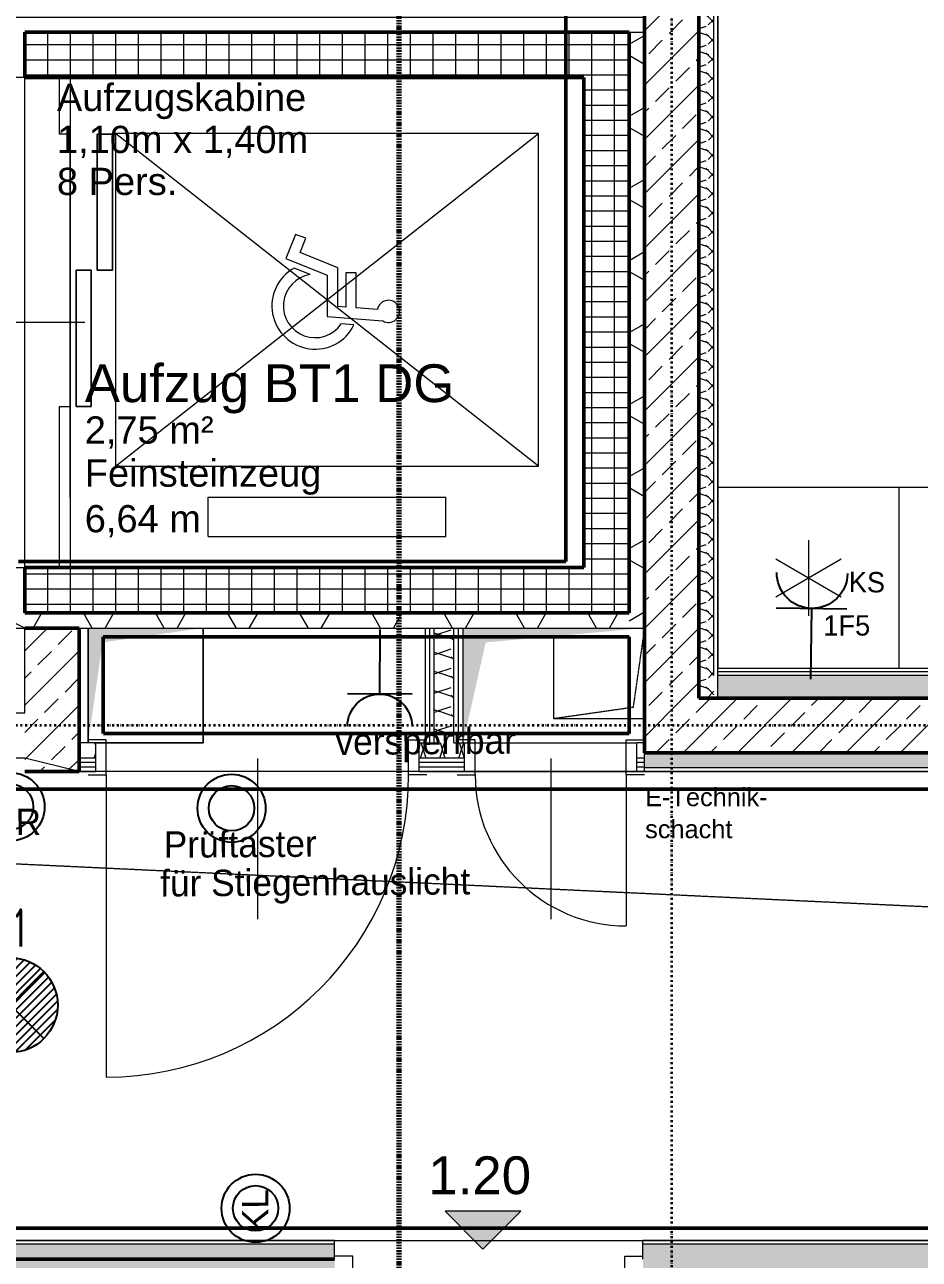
# Model space of a CAD drawing. Header units: metres. Extents: x -15638 to 29611, y -11908 to 29644.
# Drawn here: x 1124 to 4083, y 7733 to 11816 of the extents above; entities that cross this region are included whole.
import ezdxf
from ezdxf.enums import TextEntityAlignment as Align

# ---------------------------------------------------------------- set-up
doc = ezdxf.new("R2010")
doc.units = ezdxf.units.M
for name, pattern in [('Achse', [0.009, 0.005, -0.002, 0, -0.002]), ('Strich Punkt Mittel', [0.015875, 0.00635, -0.004763, 0, -0.004763]), ('Verdeckt', [0.003, 0.002, -0.001])]:
    doc.linetypes.add(name, pattern=pattern)
for name, color, linetype, lineweight in [('A-DETL-GENF_', 92, 'Continuous', 13), ('A_2D', 7, 'Continuous', 13), ('A_Beschriftung_', 7, 'Continuous', 9), ('A_Brandabschnitte', 30, 'Verdeckt', 50), ('A_Decken', 8, 'Continuous', 13), ('A_Durchbruch_', 7, 'Continuous', 5), ('A_Durchbruch_Projektion', 8, 'Verdeckt', 5), ('A_Fluchtweg', 240, 'Verdeckt', 18), ('A_Moebel', 6, 'Continuous', 13), ('A_Raeume_', 7, 'Continuous', 5), ('A_Raeume_Beschriftung_', 7, 'Continuous', 9), ('A_Raster_', 1, 'Continuous', 9), ('A_Sanitaer', 3, 'Continuous', 13), ('A_Tueren', 31, 'Continuous', 13), ('A_Waende', 7, 'Continuous', 13), ('G-ANNO-SYMB_', 111, 'Continuous', 9), ('Q-SPCQ', 91, 'Continuous', 13), ('Text', 130, 'Continuous', 9)]:
    doc.layers.add(name, color=color, linetype=linetype, lineweight=lineweight)
for name, color, linetype, true_color in [('E_Beleuchtungstyp', 30, 'Continuous', 0xf1780e), ('E_Steckdose+Schalter', 150, 'Continuous', 0x0b6cf4), ('ET_LEGENDE - Wohnung$0$810_AV_LE____T', 30, 'Continuous', 0xff870f)]:
    doc.layers.add(name, color=color, linetype=linetype, true_color=true_color)
doc.styles.add('Arial_2', font='arial.ttf', dxfattribs={"height": 0.09})
doc.styles.add('Arial_3', font='arial.ttf', dxfattribs={"height": 0.125})
doc.styles.add('Arial_7', font='arial.ttf', dxfattribs={"height": 0.06})
doc.styles.add('ET_LEGENDE - Wohnung$0$ROMANS', font='romans.shx', dxfattribs={"width": 0.6})
pattern_1 = [(45, (0, 0), (-0.08980256, 0.08980256), []), (45, (0.0898, 0), (-0.08980256, 0.08980256), [0.0635, -0.03175])]
pattern_2 = [(0, (0, 0), (0, 0.05), []), (90, (0, 0), (-0.075, 0), [])]

# ---------------------------------------------------------------- blocks, each defined once
blk = doc.blocks.new('*U563')
for radius in [75, 50]:
    blk.add_circle((0, 0), radius)
at = {"style": 'ET_LEGENDE - Wohnung$0$ROMANS', "width": 0.6, "flags": 1}
for tag, p in [('RAUMBUCHNUMMER', (-0.2, -465.7)), ('ANLAGE', (-0.2, -615.7))]:
    blk.add_attdef(tag, text='', height=100, dxfattribs=at).set_placement(p, align=Align.MIDDLE)
for tag, p in [('TEILANLAGE_NR', (-0.2, -765.7)), ('KOMPONENTE', (-0.2, -915.7)), ('KOMPONENTE_NR', (-0.2, -1065.7)), ('BEZEICHNUNG', (-0.2, -1215.7)), ('TYP', (-0.2, -1365.7)), ('HERSTELLER', (-0.2, -1515.7)), ('MODEL', (-0.2, -1665.7)), ('LEISTUNG_MAX', (-0.2, -1815.7)), ('SPEZIFISCH_1', (-0.2, -1965.7)), ('SPEZIFISCH_2', (-0.2, -2115.7)), ('SPEZIFISCH_3', (-0.2, -2265.7)), ('SPEZIFISCH_4', (-0.2, -2415.7)), ('SPEZIFISCH_5', (-0.2, -2565.7)), ('GEWERKE_CODE', (-0.2, -2715.7)), ('LV_POS', (-0.2, -2865.7)), ('ZAEHLER', (-0.2, -3015.7)), ('PLATZHALTER_1', (-0.2, -3165.7)), ('PLATZHALTER_2', (-0.2, -3315.7)), ('PLATZHALTER_3', (-0.2, -3465.7)), ('JOBLISTE_VDMA', (-0.2, -3615.7)), ('ET_SPEZIFISCH_1', (-0.2, -3765.7)), ('ET_SPEZIFISCH_2', (-0.2, -3915.7)), ('ET_SPEZIFISCH_3', (-0.2, -4065.7)), ('ET_SPEZIFISCH_4', (-0.2, -4215.7)), ('ET_SPEZIFISCH_5', (-0.2, -4365.7)), ('ET_SPEZIFISCH_6', (-0.2, -4515.7)), ('ET_SPEZIFISCH_7', (-0.2, -4665.7))]:
    blk.add_attdef(tag, text='', height=100, dxfattribs=at).set_placement(p, align=Align.MIDDLE_CENTER)
blk = doc.blocks.new('*U567')
for p, q in [((62.5, 0), (-62.5, 0)), ((0, 0), (0, -125))]:
    blk.add_line(p, q)
blk.add_arc((0, 62.5), 62.5, 180, 0)
at = {"style": 'ET_LEGENDE - Wohnung$0$ROMANS', "width": 0.8, "flags": 1}
for tag, p in [('RAUMBUCHNUMMER', (0, -425)), ('ANLAGE', (0, -595.4)), ('TEILANLAGE_NR', (0, -755.5)), ('KOMPONENTE', (0, -901.3)), ('KOMPONENTE_NR', (0, -1063.3)), ('BEZEICHNUNG', (0, -1205.6)), ('TYP', (0, -1346.7)), ('HERSTELLER', (0, -1514.1)), ('MODEL', (0, -1677.3)), ('LEISTUNG_MAX', (0, -1851.5)), ('SPEZIFISCH_1', (0, -2012.8)), ('SPEZIFISCH_2', (0, -2200)), ('SPEZIFISCH_3', (0, -2374.2)), ('SPEZIFISCH_4', (0, -2548.5)), ('SPEZIFISCH_5', (0, -2722.7)), ('GEWERKE_CODE', (0, -2897)), ('LV_POS', (0, -3071.2)), ('ZAEHLER', (0, -3245.5)), ('PLATZHALTER_1', (0, -3419.7)), ('PLATZHALTER_2', (0, -3594)), ('PLATZHALTER_3', (0, -3768.2)), ('JOBLISTE_VDMA', (0, -3942.5)), ('ET_SPEZIFISCH_1', (0, -4116.7)), ('ET_SPEZIFISCH_2', (0, -4291)), ('ET_SPEZIFISCH_3', (0, -4465.2)), ('ET_SPEZIFISCH_4', (0, -4639.5)), ('ET_SPEZIFISCH_5', (0, -4813.7)), ('ET_SPEZIFISCH_6', (0, -4988)), ('ET_SPEZIFISCH_7', (0, -5162.2))]:
    blk.add_attdef(tag, text='', height=100, dxfattribs=at).set_placement(p, align=Align.MIDDLE)
blk = doc.blocks.new('*U574')
h = blk.add_hatch()
h.set_pattern_fill('ANSI31', color=256, scale=5, style=0)
edge = h.paths.add_edge_path()
edge.add_arc((0, 0), 128.2, 0, 360)
at = {"color": 7}
for p, q in [((-90.7, 90.7), (90.7, -90.7)), ((-90.7, -90.7), (90.7, 90.7))]:
    blk.add_line(p, q, dxfattribs=at)
blk.add_circle((0, 0), 128.2, dxfattribs=at)
at = {"style": 'ET_LEGENDE - Wohnung$0$ROMANS', "width": 0.6, "flags": 1}
for tag, p in [('RAUMBUCHNUMMER', (1420.4, 2381.2)), ('ANLAGE', (1420.4, 2231.2))]:
    blk.add_attdef(tag, text='', height=100, dxfattribs=at).set_placement(p, align=Align.MIDDLE)
for tag, p in [('TEILANLAGE_NR', (1420.4, 2081.2)), ('KOMPONENTE', (1420.4, 1931.2)), ('KOMPONENTE_NR', (1420.4, 1781.2)), ('BEZEICHNUNG', (1420.4, 1631.2)), ('TYP', (1420.4, 1481.2)), ('HERSTELLER', (1420.4, 1331.2)), ('MODEL', (1420.4, 1181.2)), ('LEISTUNG_MAX', (1420.4, 1031.2)), ('SPEZIFISCH_1', (1420.4, 881.2)), ('SPEZIFISCH_2', (1420.4, 731.2)), ('SPEZIFISCH_3', (1420.4, 581.2)), ('SPEZIFISCH_4', (1420.4, 431.2)), ('SPEZIFISCH_5', (1420.4, 281.2)), ('GEWERKE_CODE', (1420.4, 131.2)), ('LV_POS', (1420.4, -18.8)), ('ZAEHLER', (1420.4, -168.8)), ('PLATZHALTER_1', (1420.4, -318.8)), ('PLATZHALTER_2', (1420.4, -468.8)), ('PLATZHALTER_3', (1420.4, -618.8)), ('JOBLISTE_VDMA', (1420.4, -768.8)), ('ET_SPEZIFISCH_1', (1420.4, -918.8)), ('ET_SPEZIFISCH_2', (1420.4, -1068.8)), ('ET_SPEZIFISCH_3', (1420.4, -1218.8)), ('ET_SPEZIFISCH_4', (1420.4, -1368.8)), ('ET_SPEZIFISCH_5', (1420.4, -1518.8)), ('ET_SPEZIFISCH_6', (1420.4, -1668.8)), ('ET_SPEZIFISCH_7', (1420.4, -1818.8))]:
    blk.add_attdef(tag, text='', height=100, dxfattribs=at).set_placement(p, align=Align.MIDDLE_CENTER)
at = {"layer": 'ET_LEGENDE - Wohnung$0$810_AV_LE____T', "style": 'ET_LEGENDE - Wohnung$0$ROMANS', "width": 0.6}
blk.add_attdef('NAME', text='', height=100, dxfattribs=at).set_placement((0, 128.2), align=Align.BOTTOM_CENTER)
blk = doc.blocks.new('UZ_D1 - SL_0900x2000_Wohnungstür-5426848-263_PP_03DG_BT1')
at = {"layer": 'A_Tueren', "lineweight": 5}
for p, q in [((-0.45, 0.1), (-0.51, 0.1)), ((-0.45, -0.1), (-0.45, 0.1)), ((0.45, 0.1), (0.51, 0.1)), ((0.45, -0.1), (0.45, 0.1)), ((-0.51, -0.1), (-0.45, -0.1)), ((0.51, -0.1), (0.45, -0.1)), ((0.45, -0.1), (0.45, -1))]:
    blk.add_line(p, q, dxfattribs=at)
blk.add_arc((0.45, -0.1), 0.9, 180, 270, dxfattribs=at)
blk = doc.blocks.new('Tuer_S1_Aufzug_Teleskop1 - RB_1680x2220-12020973-263_PP_03DG_BT1')
at = {"layer": 'A_Tueren', "lineweight": 5}
for p, q in [((-0.81, -0.075), (-0.81, -0.04)), ((-0.81, -0.04), (-0.277, -0.04)), ((-0.277, -0.04), (-0.277, -0.075)), ((0.623, -0.075), (0.623, -0.04)), ((0.623, -0.04), (0.81, -0.04)), ((0.81, -0.04), (0.81, -0.075)), ((-0.277, -0.075), (-0.81, -0.075)), ((0.81, -0.075), (0.623, -0.075)), ((0.173, -0.095), (-0.277, -0.095)), ((-0.277, -0.095), (-0.277, -0.145)), ((-0.277, -0.145), (-0.277, -0.095)), ((-0.277, -0.095), (0.173, -0.095)), ((0.173, -0.145), (0.173, -0.095)), ((0.173, -0.095), (0.173, -0.145)), ((-0.277, -0.145), (0.173, -0.145)), ((0.173, -0.145), (-0.277, -0.145)), ((0.623, -0.165), (0.173, -0.165)), ((0.173, -0.165), (0.173, -0.215)), ((0.173, -0.215), (0.173, -0.165)), ((0.173, -0.165), (0.623, -0.165)), ((0.623, -0.215), (0.623, -0.165)), ((0.623, -0.165), (0.623, -0.215)), ((0.173, -0.215), (0.623, -0.215)), ((0.623, -0.215), (0.173, -0.215))]:
    blk.add_line(p, q, dxfattribs=at)
at = {"layer": 'A_Tueren'}
blk.add_line((-0.5783, -0.075), (0.5783, -0.075), dxfattribs=at)
blk = doc.blocks.new('Symbol_Schatten - Bodendurchbruch_Schatten-10822683-263_PP_03DG_BT1')
at = {"layer": 'A-DETL-GENF_'}
blk.add_hatch(color=256, dxfattribs=at).paths.add_polyline_path([(-0.3, -0.19), (-0.225, 0.1425), (0.3, 0.19), (-0.3, 0.19), (-0.3, 0.1425)])
blk = doc.blocks.new('Sonder_Aufzug - Schacht_1920x1920_Kabine_1620x1700-12061591-263_PP_03DG_BT1')
at = {"layer": 'Q-SPCQ'}
for p, q in [((1.09, 1.2), (-0.01, 1.2)), ((-0.01, 1.2), (-0.01, -0.2)), ((-0.01, -0.2), (1.09, 1.2)), ((-0.01, 1.2), (1.09, -0.2)), ((1.09, -0.2), (1.09, 1.2)), ((-0.2425, 0.893), (-0.1125, 0.893)), ((-0.2425, 0.893), (-0.2425, 0.107)), ((-0.1125, 0.893), (-0.1125, 0.107)), ((0.6772, 0.6363), (0.6218, 0.5)), ((0.7564, 0.6046), (0.6772, 0.6363)), ((0.6236, 0.5558), (0.645, 0.6086)), ((0.6462, 0.4638), (0.6972, 0.5893)), ((0.6972, 0.5893), (0.7446, 0.5703)), ((0.7446, 0.5703), (0.7564, 0.6046)), ((0.4846, 0.5), (0.4706, 0.3154)), ((0.6218, 0.5), (0.4846, 0.5)), ((0.4571, 0.4109), (0.4603, 0.4531)), ((0.5162, 0.4376), (0.5182, 0.4638)), ((0.5182, 0.4638), (0.6462, 0.4638)), ((0.6298, 0.4376), (0.5162, 0.4376)), ((0.6298, 0.4033), (0.6298, 0.4376)), ((0.5082, 0.3329), (0.5136, 0.4033)), ((0.5136, 0.4033), (0.6298, 0.4033)), ((-0.2425, 0.107), (-0.1125, 0.107)), ((-0.01, -0.2), (1.09, -0.2))]:
    blk.add_line(p, q, dxfattribs=at)
for centre, radius, start, end in [((0.52, 0.5393), 0.143, 28.9919, 243.906), ((0.52, 0.5393), 0.1049, 9.0206, 235.3158), ((0.5021, 0.2967), 0.0367, 149.3223, 80.4704)]:
    blk.add_arc(centre, radius, start, end, dxfattribs=at)
blk = doc.blocks.new('Sani_Kueche_Zeile - Tiefe_600-7586011-263_PP_03DG_BT1')
at = {"layer": 'A_Sanitaer'}
for p, q in [((-1.2005, 0.0229), (-1.2005, -0.5746)), ((2.347, -0.5746), (2.347, -0.4554)), ((-1.2005, -0.5746), (-0.4005, -0.5746)), ((-0.4005, -0.5746), (0.547, -0.5746)), ((0.547, -0.5746), (1.147, -0.5746)), ((1.147, -0.5746), (1.747, -0.5746)), ((1.747, -0.5746), (2.347, -0.5746))]:
    blk.add_line(p, q, dxfattribs=at)
blk = doc.blocks.new('MSys_Kueche_Kuehlschrank - 600-V41-263_PP_03DG_BT1')
at = {"layer": 'A_Moebel'}
for p, q in [((-0.603, 0.0254), (-1.2005, 0.0254)), ((-1.2005, 0.0254), (-1.2005, -0.5746)), ((-0.603, 0.0254), (-1.2005, 0.0254)), ((-1.2005, 0.0254), (-1.2005, -0.5746)), ((-0.838, -0.1663), (-0.963, -0.3829)), ((-0.963, -0.1663), (-0.838, -0.3829)), ((-1.0255, -0.2746), (-0.7755, -0.2746))]:
    blk.add_line(p, q, dxfattribs=at)
blk = doc.blocks.new('Symbol_Schatten_Verdeckt_unten - Bodendurchbruch_Schatten_Verdeckt_unten-10838639-263_PP_03DG_BT1')
at = {"layer": 'A_Durchbruch_Projektion'}
for p, q in [((-0.15, 0.15), (0.15, 0.15)), ((-0.1125, 0.1125), (0.15, 0.15)), ((0.15, 0.15), (0.15, -0.1229)), ((-0.15, -0.15), (-0.1125, 0.1125))]:
    blk.add_line(p, q, dxfattribs=at)
blk = doc.blocks.new('Symbol_Schatten - Bodendurchbruch_Schatten-8453752-263_PP_03DG_BT1')
at = {"layer": 'A-DETL-GENF_'}
blk.add_hatch(color=256, dxfattribs=at).paths.add_polyline_path([(-0.19, -0.19), (-0.1425, 0.1425), (0.19, 0.19), (-0.19, 0.19), (-0.19, 0.1425)])
at = {"layer": 'A_2D'}
for p, q in [((-0.19, -0.19), (-0.19, 0.19)), ((0.19, 0.19), (0.19, -0.19)), ((0.19, -0.19), (-0.165, -0.19))]:
    blk.add_line(p, q, dxfattribs=at)
at = {"layer": 'A_Durchbruch_'}
for p, q in [((-0.19, 0.19), (-0.19, -0.19)), ((0.19, -0.19), (0.19, 0.19)), ((-0.165, -0.19), (0.19, -0.19))]:
    blk.add_line(p, q, dxfattribs=at)
blk = doc.blocks.new('UZ_D1 - SL_1000x2000_Schachttür-8451892-263_PP_03DG_BT1')
at = {"layer": 'A_Tueren', "lineweight": 5}
for p, q in [((0.5, 0.0575), (0.5, 1.0575)), ((-0.56, 0.0575), (-0.5, 0.0575)), ((-0.5, 0.0575), (-0.5, -0.0575)), ((0.5, 0.0575), (0.5, -0.0575)), ((0.56, 0.0575), (0.5, 0.0575)), ((-0.5, -0.0575), (-0.56, -0.0575)), ((0.5, -0.0575), (0.56, -0.0575))]:
    blk.add_line(p, q, dxfattribs=at)
blk.add_arc((0.5, 0.0575), 1, 90, 180, dxfattribs=at)
blk = doc.blocks.new('UZ_D1 - SL_0500x1000_Schachttür-11169732-263_PP_03DG_BT1')
at = {"layer": 'A_Tueren', "lineweight": 5}
for p, q in [((-0.25, 0.0575), (-0.31, 0.0575)), ((-0.25, -0.0575), (-0.25, 0.0575)), ((0.25, 0.0575), (0.31, 0.0575)), ((0.25, -0.0575), (0.25, 0.0575)), ((-0.31, -0.0575), (-0.25, -0.0575)), ((0.31, -0.0575), (0.25, -0.0575)), ((0.25, -0.0575), (0.25, -0.5575))]:
    blk.add_line(p, q, dxfattribs=at)
blk.add_arc((0.25, -0.0575), 0.5, 180, 270, dxfattribs=at)
blk = doc.blocks.new('BS_Tuer_PP - links-10002443-263_PP_03DG_BT1')
at = {"layer": 'A_Beschriftung_'}
blk.add_line((0, 0.000124), (0, 0.010761), dxfattribs=at)
blk = doc.blocks.new('BS_Raum_Top_Pfeil - oben_links-2842557-263_PP_03DG_BT1')
at = {"layer": 'A_Raeume_Beschriftung_'}
blk.add_hatch(color=256, dxfattribs=at).paths.add_polyline_path([(-0.0025, 0.0075), (0.0025, 0.0075), (0, 0.005)])
for p, q in [((-0.0025, 0.0075), (0, 0.005)), ((0.0025, 0.0075), (-0.0025, 0.0075)), ((0, 0.005), (0.0025, 0.0075))]:
    blk.add_line(p, q, dxfattribs=at)
blk = doc.blocks.new('BS_Tuer_PP - unten-10002439-263_PP_03DG_BT1')
at = {"layer": 'A_Beschriftung_'}
blk.add_line((0, 0.000124), (0, -0.010513), dxfattribs=at)
blk = doc.blocks.new('354354')
at = {"layer": 'A_Waende', "lineweight": 5}
h = blk.add_hatch(dxfattribs=at)
h.set_pattern_fill('FP_4', color=250, style=0, pattern_type=2)
h.set_pattern_definition(pattern_1)
h.paths.add_polyline_path([(22.0777, 80.3355), (22.2577, 80.3355), (22.2577, 86.5927), (22.0777, 86.5927), (22.0777, 80.433)])
h = blk.add_hatch(dxfattribs=at)
h.set_pattern_fill('FP_89', color=250, angle=225, style=0, pattern_type=2)
h.set_pattern_definition([(135, (22.32053, 81.48557), (-0.254, 0.1270034), [0.02245, -0.15715]), (135, (22.20952, 81.53295), (-0.254, 0.1270034), [0.02245, -0.15715]), (135, (22.32053, 81.54921), (-0.254, 0.1270034), [0.02245, -0.15715]), (135, (22.20952, 81.59659), (-0.254, 0.1270034), [0.02245, -0.15715]), (161.565, (22.30427, 81.501835), (-0.5079977, 0.1270007), [0.0502, -0.35141]), (161.565, (22.256186, 81.51739), (-0.5079977, 0.1270007), [0.0502, -0.35141]), (161.565, (22.30427, 81.565474), (-0.5079977, 0.1270007), [0.0502, -0.35141]), (161.565, (22.256893, 81.580324), (-0.5079977, 0.1270007), [0.0502, -0.35141]), (225, (22.20881, 81.50113), (0.254, 0.1270034), [0.02245, -0.15715]), (225, (22.32053, 81.54921), (0.254, 0.1270034), [0.02245, -0.15715]), (225, (22.20881, 81.56477), (0.254, 0.1270034), [0.02245, -0.15715]), (225, (22.31983, 81.61214), (0.254, 0.1270034), [0.02245, -0.15715]), (198.435, (22.256186, 81.51739), (0.5079977, 0.1270007), [0.0502, -0.35141]), (198.435, (22.30427, 81.532947), (0.5079977, 0.1270007), [0.0502, -0.35141]), (198.435, (22.256893, 81.580324), (0.5079977, 0.1270007), [0.0502, -0.35141]), (198.435, (22.30427, 81.596587), (0.5079977, 0.1270007), [0.0502, -0.35141])])
h.paths.add_polyline_path([(22.2577, 80.3355), (22.3077, 80.3355), (22.3077, 82.6355), (22.2577, 82.6355), (22.2577, 80.3541)])
h = blk.add_hatch(dxfattribs=at)
h.set_pattern_fill('FP_5', color=250, style=0, pattern_type=2)
h.set_pattern_definition(pattern_2)
h.paths.add_polyline_path([(20.0277, 82.388), (20.1777, 82.388), (20.1777, 82.538), (20.0277, 82.538)])
h = blk.add_hatch(dxfattribs=at)
h.set_pattern_fill('FP_5', color=250, style=0, pattern_type=2)
h.set_pattern_definition(pattern_2)
h.paths.add_polyline_path([(20.1777, 82.388), (22.0277, 82.388), (22.0277, 82.538), (20.1777, 82.538)])
h = blk.add_hatch(dxfattribs=at)
h.set_pattern_fill('FP_96', color=250, angle=180, style=0, pattern_type=2)
h.set_pattern_definition([(90, (22.078, 81.553), (-0.20637, -4e-13), []), (150, (22.078, 81.553), (-0.103185, -0.17872), []), (210, (22.078, 81.553), (0.103185, -0.17872), [])])
h.paths.add_polyline_path([(22.0277, 80.568), (22.0777, 80.568), (22.0777, 82.538), (22.0277, 82.538), (22.0277, 80.618)])
h = blk.add_hatch(dxfattribs=at)
h.set_pattern_fill('FP_5', color=250, style=0, pattern_type=2)
h.set_pattern_definition(pattern_2)
h.paths.add_polyline_path([(22.0277, 80.618), (22.0277, 82.388), (21.8777, 82.388), (21.8777, 80.618)])
h = blk.add_hatch(dxfattribs=at)
h.set_pattern_fill('FP_5', color=250, style=0, pattern_type=2)
h.set_pattern_definition(pattern_2)
h.paths.add_polyline_path([(21.6481, 80.618), (21.8777, 80.618), (21.8777, 80.768), (20.0277, 80.768), (20.0277, 80.618), (21.5908, 80.618)])
h = blk.add_hatch(dxfattribs=at)
h.set_pattern_fill('FP_97', color=250, style=0, pattern_type=2)
h.set_pattern_definition([(1e-10, (21.028, 80.568), (-4e-13, 0.20637), []), (60, (21.028, 80.568), (-0.17872, 0.103185), []), (120, (21.028, 80.568), (-0.17872, -0.103185), [])])
h.paths.add_polyline_path([(20.2077, 80.568), (22.0277, 80.568), (22.0277, 80.618), (20.0277, 80.618), (20.0277, 80.568)])
h = blk.add_hatch(dxfattribs=at)
h.set_pattern_fill('FP_4', color=250, style=0, pattern_type=2)
h.set_pattern_definition(pattern_1)
h.paths.add_polyline_path([(20.2077, 80.093), (20.2077, 80.568), (20.0277, 80.568), (20.0277, 80.093), (20.0759, 80.093)])
h = blk.add_hatch(dxfattribs=at)
h.set_pattern_fill('FP_88', color=250, angle=225, style=0, pattern_type=2)
h.set_pattern_definition([(135, (21.47766, 80.37824), (-0.254, 0.127003), [0.02245, -0.15715]), (135, (21.36665, 80.42562), (-0.254, 0.127003), [0.02245, -0.15715]), (135, (21.47766, 80.44188), (-0.254, 0.127003), [0.02245, -0.15715]), (135, (21.36665, 80.48926), (-0.254, 0.127003), [0.02245, -0.15715]), (161.565, (21.462105, 80.3938), (-0.507998, 0.127001), [0.0502, -0.35141]), (161.565, (21.41402, 80.409355), (-0.507998, 0.127001), [0.0502, -0.35141]), (161.565, (21.462105, 80.457438), (-0.5079977, 0.1270007), [0.0502, -0.35141]), (161.565, (21.41402, 80.472994), (-0.5079977, 0.1270007), [0.0502, -0.35141]), (225, (21.36594, 80.3938), (0.254, 0.127003), [0.02245, -0.15715]), (225, (21.47766, 80.44188), (0.254, 0.127003), [0.02245, -0.15715]), (225, (21.36594, 80.45744), (0.254, 0.127003), [0.02245, -0.15715]), (225, (21.47766, 80.50552), (0.254, 0.127003), [0.02245, -0.15715]), (198.435, (21.41402, 80.409355), (0.507998, 0.127001), [0.0502, -0.35141]), (198.435, (21.461398, 80.42562), (0.5079977, 0.127001), [0.0502, -0.35141]), (198.435, (21.41402, 80.472994), (0.5079977, 0.1270007), [0.0502, -0.35141]), (198.435, (21.461398, 80.489258), (0.5079977, 0.1270007), [0.0502, -0.35141])])
h.paths.add_polyline_path([(21.4477, 80.188), (21.4477, 80.568), (21.3827, 80.568), (21.3827, 80.188)])
h = blk.add_hatch(dxfattribs=at)
h.set_pattern_fill('FP_33', color=250, angle=45, style=0, pattern_type=2)
h.set_pattern_definition([(225, (24.15689, 80.43552), (-0.1270034, -0.254), [0.02245, -0.15715]), (225, (24.10881, 80.323795), (-0.1270034, -0.254), [0.02245, -0.15715]), (225, (24.09325, 80.43552), (-0.1270034, -0.254), [0.02245, -0.15715]), (225, (24.04517, 80.323795), (-0.1270034, -0.254), [0.02245, -0.15715]), (251.565, (24.140626, 80.419254), (-0.1270007, -0.5079977), [0.0502, -0.35141]), (251.565, (24.124362, 80.37188), (-0.1270007, -0.50799766), [0.0502, -0.35141]), (251.565, (24.076986, 80.419254), (-0.1270007, -0.50799766), [0.0502, -0.35141]), (251.565, (24.060722, 80.37188), (-0.1270007, -0.50799766), [0.0502, -0.35141]), (315, (24.140626, 80.3245), (-0.1270034, 0.254), [0.02245, -0.15715]), (315, (24.09325, 80.43552), (-0.1270034, 0.254), [0.02245, -0.15715]), (315, (24.07699, 80.3245), (-0.1270034, 0.254), [0.02245, -0.15715]), (315, (24.02961, 80.43552), (-0.1270034, 0.254), [0.02245, -0.15715]), (288.435, (24.124362, 80.37188), (-0.1270007, 0.50799766), [0.0502, -0.35141]), (288.435, (24.108806, 80.41996), (-0.1270007, 0.50799766), [0.0502, -0.35141]), (288.435, (24.060722, 80.37188), (-0.1270007, 0.50799766), [0.0502, -0.35141]), (288.435, (24.045166, 80.41996), (-0.1270007, 0.50799766), [0.0502, -0.35141])])
h.paths.add_polyline_path([(25.9071, 80.3355), (25.9927, 80.3355), (25.9927, 80.4105), (22.3202, 80.4105), (22.3202, 80.3355), (25.8902, 80.3355)])
h = blk.add_hatch(dxfattribs=at)
h.set_pattern_fill('FP_4', color=250, style=0, pattern_type=2)
h.set_pattern_definition(pattern_1)
h.paths.add_polyline_path([(27.6527, 80.1555), (31.9463, 80.1555), (31.9463, 80.3355), (27.6327, 80.3355), (27.6327, 80.1555)])
h.paths.add_polyline_path([(25.9071, 80.1555), (26.6127, 80.1555), (26.6127, 80.3355), (22.0777, 80.3355), (22.0777, 80.1555), (25.8902, 80.1555)])
h = blk.add_hatch(dxfattribs=at)
h.set_pattern_fill('FP_14', color=250, angle=45, style=0, pattern_type=2)
h.set_pattern_definition([(45, (21.14249, 80.09257), (0.1270034, 0.254), [0.02245, -0.15715]), (45, (21.19058, 80.20429), (0.1270034, 0.254), [0.02245, -0.15715]), (45, (21.20613, 80.09257), (0.1270034, 0.254), [0.02245, -0.15715]), (45, (21.25422, 80.20429), (0.1270034, 0.254), [0.02245, -0.15715]), (71.565, (21.158756, 80.108834), (0.1270007, 0.5079977), [0.0502, -0.35141]), (71.565, (21.174313, 80.156918), (0.1270007, 0.5079977), [0.0502, -0.35141]), (71.565, (21.222396, 80.108834), (0.1270007, 0.5079977), [0.0502, -0.35141]), (71.565, (21.237952, 80.156918), (0.1270007, 0.5079977), [0.0502, -0.35141]), (135, (21.15805, 80.20429), (0.1270034, -0.254), [0.02245, -0.15715]), (135, (21.20613, 80.09257), (0.1270034, -0.254), [0.02245, -0.15715]), (135, (21.22169, 80.20429), (0.1270034, -0.254), [0.02245, -0.15715]), (135, (21.26977, 80.09257), (0.1270034, -0.254), [0.02245, -0.15715]), (108.435, (21.174313, 80.156918), (0.1270007, -0.5079977), [0.0502, -0.35141]), (108.435, (21.18987, 80.108834), (0.1270007, -0.5079977), [0.0502, -0.35141]), (108.435, (21.237952, 80.156918), (0.1270007, -0.5079977), [0.0502, -0.35141]), (108.435, (21.25351, 80.108834), (0.1270007, -0.5079977), [0.0502, -0.35141])])
h.paths.add_polyline_path([(21.3327, 80.138), (21.4827, 80.138), (21.4827, 80.188), (21.3327, 80.188)])
h.paths.add_polyline_path([(22.0777, 80.138), (22.0777, 80.188), (22.0527, 80.188), (22.0527, 80.138), (22.0602, 80.138)])
h.paths.add_polyline_path([(20.2077, 80.138), (20.2627, 80.138), (20.2627, 80.188), (20.2077, 80.188), (20.2077, 80.1704)])
h = blk.add_hatch(dxfattribs=at)
h.set_pattern_fill('FP_76', color=250, angle=45, style=0, pattern_type=2)
h.set_pattern_definition([(45, (27.01219, 80.09328), (0.1270034, 0.2539998), [0.02245, -0.15715]), (45, (27.05956, 80.20429), (0.1270034, 0.2539998), [0.02245, -0.15715]), (45, (27.07583, 80.09328), (0.1270034, 0.2539998), [0.02245, -0.15715]), (45, (27.1232, 80.20429), (0.1270034, 0.2539998), [0.02245, -0.15715]), (71.565, (27.027742, 80.108834), (0.1270007, 0.50799766), [0.0502, -0.35141]), (71.565, (27.044006, 80.15621), (0.1270007, 0.50799766), [0.0502, -0.35141]), (71.565, (27.091382, 80.108834), (0.1270007, 0.50799766), [0.0502, -0.35141]), (71.565, (27.10694, 80.156918), (0.1270007, 0.50799766), [0.0502, -0.35141]), (135, (27.02774, 80.20359), (0.1270034, -0.2539998), [0.02245, -0.15715]), (135, (27.07583, 80.09328), (0.1270034, -0.2539998), [0.02245, -0.15715]), (135, (27.09138, 80.20359), (0.1270034, -0.2539998), [0.02245, -0.15715]), (135, (27.13876, 80.09257), (0.1270034, -0.2539998), [0.02245, -0.15715]), (108.435, (27.044006, 80.15621), (0.1270007, -0.50799766), [0.0502, -0.35141]), (108.435, (27.059562, 80.10954), (0.1270007, -0.50799766), [0.0502, -0.35141]), (108.435, (27.10694, 80.156918), (0.1270007, -0.50799766), [0.0502, -0.35141]), (108.435, (27.122495, 80.108834), (0.1270007, -0.50799766), [0.0502, -0.35141])])
h.paths.add_polyline_path([(28.9983, 80.1055), (31.9463, 80.1055), (31.8838, 80.1555), (27.6327, 80.1555), (27.6327, 80.1055), (28.7183, 80.1055)])
h.paths.add_polyline_path([(26.5638, 80.1055), (26.6127, 80.1055), (26.6127, 80.1555), (22.0777, 80.1555), (22.0777, 80.1055), (26.3583, 80.1055)])
h = blk.add_hatch(dxfattribs=at)
h.set_pattern_fill('FP_77', color=250, angle=45, style=0, pattern_type=2)
h.set_pattern_definition([(225, (25.10583, 78.5433), (-0.1270034, -0.2539998), [0.02245, -0.15715]), (225, (25.05774, 78.43158), (-0.1270034, -0.2539998), [0.02245, -0.15715]), (225, (25.04219, 78.5433), (-0.1270034, -0.2539998), [0.02245, -0.15715]), (225, (24.99481, 78.43228), (-0.1270034, -0.2539998), [0.02245, -0.15715]), (251.565, (25.089563, 78.527036), (-0.12700069, -0.50799766), [0.0502, -0.35141]), (251.565, (25.074006, 78.478953), (-0.12700069, -0.50799766), [0.0502, -0.35141]), (251.565, (25.025923, 78.527036), (-0.12700069, -0.50799766), [0.0502, -0.35141]), (251.565, (25.010367, 78.478953), (-0.12700069, -0.50799766), [0.0502, -0.35141]), (315, (25.08956, 78.43228), (-0.1270034, 0.2539998), [0.02245, -0.15715]), (315, (25.04219, 78.5433), (-0.1270034, 0.2539998), [0.02245, -0.15715]), (315, (25.02663, 78.43158), (-0.1270034, 0.2539998), [0.02245, -0.15715]), (315, (24.97855, 78.5433), (-0.1270034, 0.2539998), [0.02245, -0.15715]), (288.435, (25.074006, 78.478953), (-0.12700069, 0.50799766), [0.0502, -0.35141]), (288.435, (25.05845, 78.527036), (-0.12700069, 0.50799766), [0.0502, -0.35141]), (288.435, (25.010367, 78.478953), (-0.12700069, 0.50799766), [0.0502, -0.35141]), (288.435, (24.99481, 78.527036), (-0.12700069, 0.50799766), [0.0502, -0.35141])])
h.paths.add_polyline_path([(22.1013, 78.4805), (30.1877, 78.4805), (30.1877, 78.5305), (22.0727, 78.5305), (22.0727, 78.4805), (22.0877, 78.4805)])
h.paths.add_polyline_path([(31.2327, 78.4805), (31.9463, 78.4805), (31.9463, 78.5305), (31.2077, 78.5305), (31.2077, 78.4805)])
h.paths.add_polyline_path([(20.5202, 78.4805), (21.0527, 78.4805), (21.0527, 78.5305), (18.2652, 78.5305), (18.2652, 78.4805), (20.2341, 78.4805)])
h = blk.add_hatch(dxfattribs=at)
h.set_pattern_fill('FP_4', color=250, style=0, pattern_type=2)
h.set_pattern_definition(pattern_1)
h.paths.add_polyline_path([(30.1509, 78.3005), (30.1877, 78.3005), (30.1877, 78.4805), (22.0727, 78.4805), (22.0727, 78.3005), (30.1359, 78.3005)])
h.paths.add_polyline_path([(16.5777, 78.3005), (21.0527, 78.3005), (21.0527, 78.4805), (15.0327, 78.4805), (15.0327, 78.3005), (16.5627, 78.3005)])
h.paths.add_polyline_path([(38.7877, 78.3005), (39.0827, 78.3005), (39.0827, 78.4805), (31.2077, 78.4805), (31.2077, 78.3005), (38.7782, 78.3005)])
at = {"layer": 'A_Brandabschnitte'}
for p, q in [((21.8177, 82.703), (21.8177, 80.788)), ((21.8177, 80.788), (20.0077, 80.788)), ((20.2877, 80.5389), (22.0277, 80.5389)), ((20.2877, 80.2189), (20.2877, 80.5389)), ((22.0277, 80.5389), (22.0277, 80.2189)), ((22.0277, 80.2189), (20.2877, 80.2189)), ((31.8027, 80.0349), (18.3714, 80.0349)), ((18.3714, 78.583), (31.8027, 78.583))]:
    blk.add_line(p, q, dxfattribs=at)
at = {"layer": 'A_Decken'}
for p, q in [((20.0277, 80.768), (20.0277, 82.388)), ((20.6177, 80.568), (20.6177, 80.188)), ((20.6177, 80.188), (20.2627, 80.188)), ((21.3327, 80.093), (20.2627, 80.093))]:
    blk.add_line(p, q, dxfattribs=at)
at = {"layer": 'A_Fluchtweg'}
blk.add_line((31.9463, 79.2255), (19.8805, 79.793), dxfattribs=at)
at = {"layer": 'A_Raeume_', "flags": 128}
for points in [[(22.0777, 82.588), (22.0777, 87.458), (20.0677, 87.458), (20.0677, 86.258), (20.8777, 86.258), (20.8777, 83.828), (18.3277, 83.828), (18.3277, 80.288), (20.0277, 80.288), (20.0277, 80.5664), (20.0277, 80.568), (19.9777, 80.593), (19.9777, 80.768), (20.0277, 80.768), (20.0277, 82.388), (19.9777, 82.388), (19.9777, 82.588)], [(28.1677, 85.058), (22.3202, 85.058), (22.3202, 82.6355), (22.3202, 80.4355), (25.8677, 80.4355), (25.8677, 81.9355), (27.7227, 81.9355), (27.7227, 82.5555), (28.1677, 82.5555)], [(21.8777, 82.388), (20.1777, 82.388), (20.1777, 80.768), (21.8777, 80.768)], [(20.2093, 80.093), (20.2077, 80.093), (20.0277, 80.138), (20.0261, 80.138), (18.3277, 80.138), (18.3277, 78.543), (31.9463, 78.543), (31.9463, 80.093), (22.0777, 80.093), (22.0147, 80.093), (21.4152, 80.093)]]:
    blk.add_lwpolyline(points, close=True, dxfattribs=at)
at = {"layer": 'A_Raster_', "linetype": 'Strich Punkt Mittel', "lineweight": 35}
for p, q in [((22.1677, 94.2296), (22.1677, 59.9489)), ((48.1215, 80.2455), (3.8074, 80.2455))]:
    blk.add_line(p, q, dxfattribs=at)
at = {"layer": 'A_Waende', "color": 10, "lineweight": 50}
for p, q in [((22.0777, 86.5927), (22.0777, 80.1555)), ((22.2577, 85.058), (22.2577, 80.3355)), ((22.0277, 82.538), (20.0277, 82.538)), ((20.0277, 82.538), (20.0277, 82.388)), ((22.0277, 80.618), (22.0277, 82.538)), ((20.0277, 82.388), (21.8777, 82.388)), ((21.8777, 82.388), (21.8777, 80.768)), ((21.8777, 80.768), (20.0277, 80.768)), ((20.0277, 80.618), (20.0277, 80.768)), ((20.0277, 80.618), (22.0277, 80.618)), ((20.2077, 80.568), (20.0277, 80.568)), ((20.2077, 80.093), (20.2077, 80.568)), ((26.6127, 80.3355), (22.2577, 80.3355)), ((22.0777, 80.1555), (26.6127, 80.1555)), ((20.2077, 80.093), (20.0277, 80.093)), ((21.0527, 78.4805), (18.2652, 78.4805))]:
    blk.add_line(p, q, dxfattribs=at)
at = {"layer": 'A_Waende'}
for p, q in [((22.3077, 80.4105), (22.3077, 85.058)), ((22.3202, 80.4105), (22.3202, 85.058)), ((21.3527, 80.568), (21.3527, 80.188)), ((21.3527, 80.568), (21.3827, 80.568)), ((21.3827, 80.188), (21.3827, 80.568)), ((21.4477, 80.568), (21.4777, 80.568)), ((21.4477, 80.188), (21.4477, 80.568)), ((21.4777, 80.188), (21.4777, 80.568)), ((22.3202, 80.4355), (25.9927, 80.4355)), ((25.9927, 80.4105), (22.3202, 80.4105)), ((21.3527, 80.188), (21.3827, 80.188)), ((21.4477, 80.188), (21.4777, 80.188)), ((21.4827, 80.188), (22.0527, 80.188)), ((20.2627, 80.138), (20.2077, 80.138)), ((20.2627, 80.093), (20.2627, 80.138)), ((21.3327, 80.093), (21.3327, 80.138)), ((21.4827, 80.138), (21.3327, 80.138)), ((21.4827, 80.093), (21.4827, 80.138)), ((22.0527, 80.093), (22.0527, 80.138)), ((22.0777, 80.138), (22.0527, 80.138)), ((22.0777, 80.093), (22.0777, 80.138)), ((26.6127, 80.1055), (22.0777, 80.1055)), ((20.2077, 80.093), (20.2627, 80.093)), ((21.3327, 80.093), (26.6127, 80.093)), ((21.0527, 78.5305), (18.3152, 78.5305)), ((21.0527, 78.543), (18.3277, 78.543)), ((21.0527, 78.5305), (21.0527, 78.543)), ((30.1877, 78.543), (22.0727, 78.543)), ((22.0727, 78.5305), (22.0727, 78.543)), ((30.1877, 78.5305), (22.0727, 78.5305))]:
    blk.add_line(p, q, dxfattribs=at)
at = {"layer": 'A_Waende', "lineweight": 18}
for p, q in [((22.0277, 82.538), (22.0777, 82.538)), ((21.3677, 80.188), (21.3677, 80.568)), ((21.3827, 80.568), (21.4477, 80.568)), ((21.4627, 80.188), (21.4627, 80.568)), ((25.9927, 80.423), (22.3202, 80.423)), ((20.2627, 80.123), (20.2077, 80.123)), ((20.2627, 80.108), (20.2077, 80.108)), ((21.4827, 80.123), (21.3327, 80.123)), ((21.4827, 80.108), (21.3327, 80.108)), ((22.0777, 80.123), (22.0527, 80.123)), ((22.0777, 80.108), (22.0527, 80.108))]:
    blk.add_line(p, q, dxfattribs=at)
at = {"layer": 'A_Waende', "color": 250, "lineweight": 5}
for p, q in [((19.9777, 80.568), (21.3527, 80.568)), ((21.4777, 80.568), (22.0777, 80.568)), ((22.3202, 80.3355), (22.3202, 80.4105)), ((20.2627, 80.188), (20.2077, 80.188)), ((20.2627, 80.138), (20.2627, 80.188)), ((21.3327, 80.188), (21.3527, 80.188)), ((21.3327, 80.138), (21.3327, 80.188)), ((21.4777, 80.188), (21.4827, 80.188)), ((21.4827, 80.138), (21.4827, 80.188)), ((22.0777, 80.188), (22.0527, 80.188)), ((22.0527, 80.138), (22.0527, 80.188)), ((22.0777, 80.138), (22.0777, 80.1555)), ((21.0527, 78.4805), (21.0527, 78.5305)), ((22.0727, 78.4805), (22.0727, 78.5305))]:
    blk.add_line(p, q, dxfattribs=at)
at = {"layer": 'G-ANNO-SYMB_', "linetype": 'Achse', "lineweight": 70}
blk.add_line((21.2652, 91.551), (21.2652, 68.0037), dxfattribs=at)
at = {"layer": 'A_2D'}
for name, p in [('Symbol_Schatten - Bodendurchbruch_Schatten-8453752-263_PP_03DG_BT1', (20.4277, 80.378)), ('Symbol_Schatten - Bodendurchbruch_Schatten-10822683-263_PP_03DG_BT1', (21.7777, 80.378))]:
    blk.add_blockref(name, p, dxfattribs=at)
at = {"layer": 'A_2D', "rotation": 180}
blk.add_blockref('Symbol_Schatten_Verdeckt_unten - Bodendurchbruch_Schatten_Verdeckt_unten-10838639-263_PP_03DG_BT1', (21.9277, 80.418), dxfattribs=at)
at = {"layer": 'A_Beschriftung_', "xscale": 49.99999999999998, "yscale": 49.99999999999998, "zscale": 49.99999999999998, "rotation": 89.99999999999989}
blk.add_blockref('BS_Tuer_PP - links-10002443-263_PP_03DG_BT1', (20.2327, 81.578), dxfattribs=at)
at = {"layer": 'A_Beschriftung_', "xscale": 49.99999999999998, "yscale": 49.99999999999998, "zscale": 49.99999999999998}
for p in [(20.7977, 80.1305), (21.7677, 80.1305)]:
    blk.add_blockref('BS_Tuer_PP - unten-10002439-263_PP_03DG_BT1', p, dxfattribs=at)
at = {"layer": 'A_Moebel', "rotation": 269.9999999999995}
blk.add_blockref('MSys_Kueche_Kuehlschrank - 600-V41-263_PP_03DG_BT1', (22.8948, 79.8325), dxfattribs=at)
at = {"layer": 'A_Raeume_Beschriftung_', "xscale": 49.99999999999998, "yscale": 49.99999999999998, "zscale": 49.99999999999998}
blk.add_blockref('BS_Raum_Top_Pfeil - oben_links-2842557-263_PP_03DG_BT1', (21.5435, 78.2646), dxfattribs=at)
at = {"layer": 'A_Sanitaer', "rotation": 180}
blk.add_blockref('Sani_Kueche_Zeile - Tiefe_600-7586011-263_PP_03DG_BT1', (24.6672, 80.4584), dxfattribs=at)
at = {"layer": 'A_Tueren'}
for name, p, rotation in [('Tuer_S1_Aufzug_Teleskop1 - RB_1680x2220-12020973-263_PP_03DG_BT1', (20.1027, 81.578), 90.00000000000017), ('UZ_D1 - SL_1000x2000_Schachttür-8451892-263_PP_03DG_BT1', (20.7977, 80.1405), 180)]:
    blk.add_blockref(name, p, dxfattribs=dict(at, rotation=rotation))
for name, p in [('UZ_D1 - SL_0500x1000_Schachttür-11169732-263_PP_03DG_BT1', (21.7677, 80.1405)), ('UZ_D1 - SL_0900x2000_Wohnungstür-5426848-263_PP_03DG_BT1', (21.5627, 78.3905))]:
    blk.add_blockref(name, p, dxfattribs=at)
at = {"layer": 'Q-SPCQ', "rotation": 90.00000000000026}
blk.add_blockref('Sonder_Aufzug - Schacht_1920x1920_Kabine_1620x1700-12061591-263_PP_03DG_BT1', (21.5277, 81.113), dxfattribs=at)
at = {"layer": 'A_Raeume_Beschriftung_', "attachment_point": 1}
for s, insert, char_height, width, style in [('Aufzug BT1 DG', (20.2264, 81.4399), 0.125, 1.475105, 'Arial_3'), ('2,75 m²', (20.2264, 81.2679), 0.09, 0.505063, 'Arial_2'), ('Feinsteinzeug', (20.2264, 81.1254), 0.09, 0.909915, 'Arial_2'), ('6,64 m', (20.2264, 80.9745), 0.09, 0.456962, 'Arial_2'), ('1.20', (21.3629, 78.8209), 0.125, 0.408861, 'Arial_3')]:
    blk.add_mtext(s, dxfattribs=dict(at, insert=insert, char_height=char_height, width=width, style=style))
at = {"layer": 'Text', "color": 7, "attachment_point": 1}
for s, insert, char_height, width, style in [('Aufzugskabine', (20.1343, 82.3676), 0.09, 0.970042, 'Arial_2'), ('1,10m x 1,40m ', (20.1343, 82.2287), 0.09, 1.022152, 'Arial_2'), ('8 Pers.', (20.1343, 82.0898), 0.09, 0.464979, 'Arial_2'), ('E-Technik-', (22.08, 80.0389), 0.06, 0.525105, 'Arial_7'), ('schacht', (22.08, 79.9331), 0.06, 0.380802, 'Arial_7')]:
    blk.add_mtext(s, dxfattribs=dict(at, insert=insert, char_height=char_height, width=width, style=style))

msp = doc.modelspace()

# ---------------------------------------------------------------- block references
at = {"xscale": 1000, "yscale": 1000, "zscale": 1000}
msp.add_blockref('354354', (-18903.7, -70747.2), dxfattribs=at)
at = {"layer": 'E_Beleuchtungstyp', "color": 42, "true_color": 0xdd8622, "xscale": 1.22224137383326, "yscale": 1.22224137383326, "zscale": 1.22224137383326}
msp.add_blockref('*U574', (1076.5, 8573.8), dxfattribs=at).add_auto_attribs({'NAME': '01'})
at = {"layer": 'E_Steckdose+Schalter'}
for name, p, xscale, yscale, zscale, rotation in [('*U567', (3727, 9885.8), -1.872466151812784, 1.872466151812784, 1.872466151812784, 359.1043585717039), ('*U567', (2298.8, 9602.3), -1.709411511611679, 1.709411511611679, 1.70941151161168, 179.7552209536334), ('*U563', (1077.2, 9229.6), 1.501259922922875, 1.501259922922875, 1.501259922922875, 174.416705673792), ('*U563', (1808.2, 9224.7), 1.501259922922875, 1.501259922922875, 1.501259922922875, 174.416705673792), ('*U563', (1887.7, 7902), 1.501259922922876, 1.501259922922876, 1.501259922922876, 264.416705673792)]:
    msp.add_blockref(name, p, dxfattribs=dict(at, xscale=xscale, yscale=yscale, zscale=zscale, rotation=rotation))

# ---------------------------------------------------------------- texts
at = {"color": 30, "true_color": 0xf26722}
msp.add_text('KS', height=67.36, rotation=359.121, dxfattribs=at).set_placement((3849.4, 9939.9))
at = {"color": 212}
for s, height, rotation, p in [('1F5', 67.36, 0.1759, (3765.7, 9795.4)), ('versperrbar', 87.314, 0.3953, (2152.2, 9401.2)), ('BS-TÜR', 87.31, 0.3953, (744, 9133.5)), ('Prüftaster ', 87.314, 0.3953, (1584.2, 9061)), ('für Stiegenhauslicht', 87.314, 0.3953, (1572.3, 8932.9)), ('KL', 87.31, 90.3953, (1930.6, 7822.9))]:
    msp.add_text(s, height=height, rotation=rotation, dxfattribs=at).set_placement(p)

doc.saveas('drawing.dxf')
